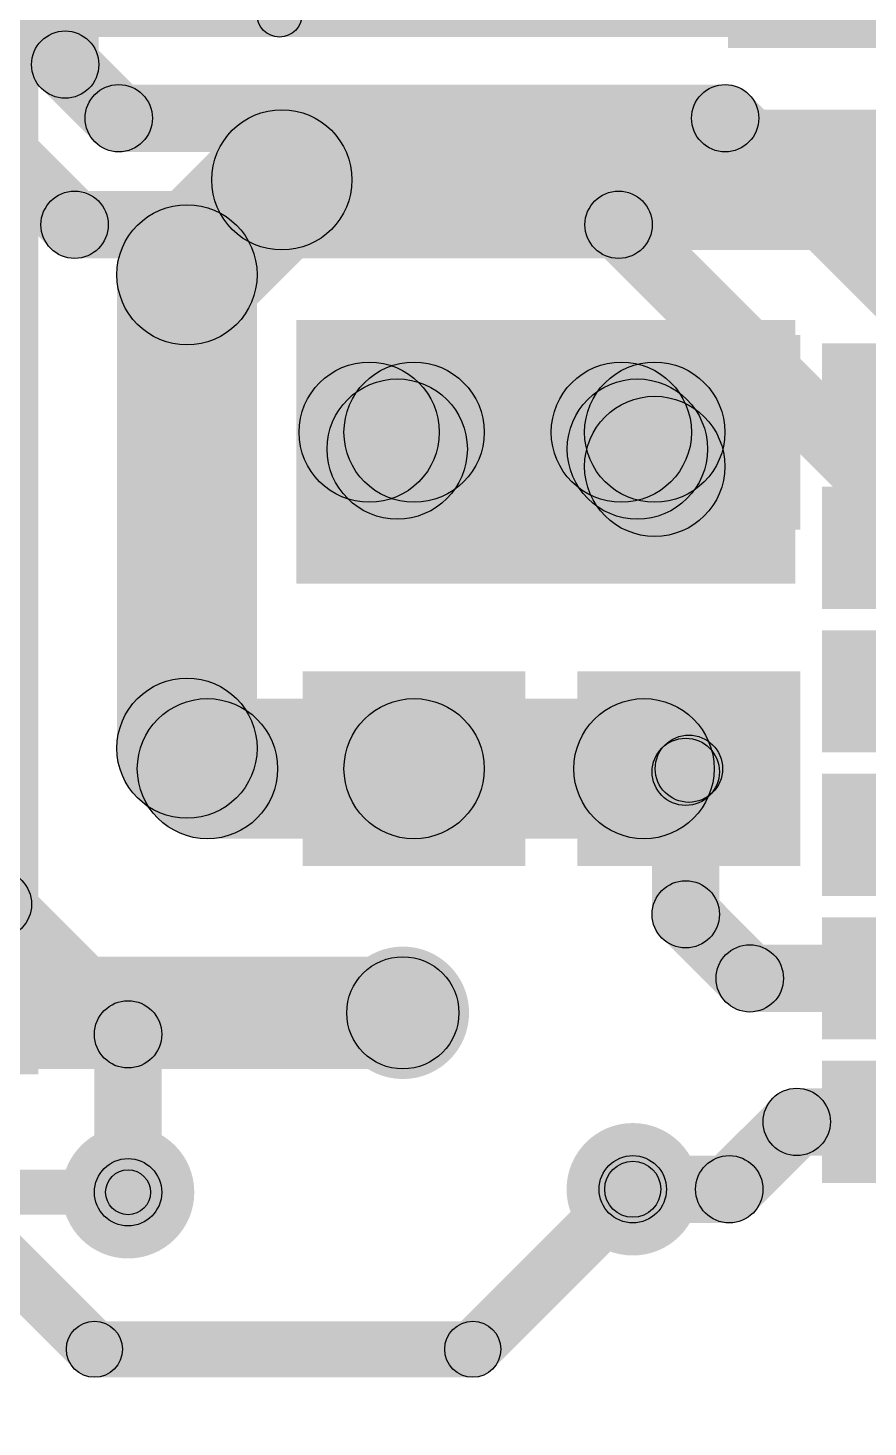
# Model space of a CAD drawing. Header units: millimetres. Extents: x -1.37 to 1.18, y -0.07 to 2.63.
# Drawn here: x -0.2558 to -0.1061, y 1.1611 to 1.4106 of the extents above; entities that cross this region are included whole.
import ezdxf

# ---------------------------------------------------------------- set-up
doc = ezdxf.new("R2010")
doc.units = ezdxf.units.MM
doc.header["$MEASUREMENT"] = 0
for name, color, linetype in [('BottomLayer', 5, 'Continuous'), ('BottomPaste', 16, 'Continuous'), ('BottomSolder', 6, 'Continuous'), ('TopLayer', 1, 'Continuous'), ('ViaHoleLayer', 16, 'Continuous')]:
    doc.layers.add(name, color=color, linetype=linetype)

# ---------------------------------------------------------------- blocks, each defined once
blk = doc.blocks.new('C__0603_B_71')
at = {"layer": 'BottomLayer'}
for points in [[(-0.045, -0.0175), (-0.045, 0.0175), (-0.015, 0.0175), (-0.015, -0.0175)], [(0.015, -0.0175), (0.015, 0.0175), (0.045, 0.0175), (0.045, -0.0175)]]:
    blk.add_hatch(color=5, dxfattribs=at).paths.add_polyline_path(points)
at = {"layer": 'BottomPaste'}
for points in [[(-0.045, -0.0175), (-0.045, 0.0175), (-0.015, 0.0175), (-0.015, -0.0175)], [(0.015, -0.0175), (0.015, 0.0175), (0.045, 0.0175), (0.045, -0.0175)]]:
    blk.add_hatch(color=16, dxfattribs=at).paths.add_polyline_path(points)
at = {"layer": 'BottomSolder'}
for points in [[(-0.04736, -0.01986), (-0.04736, 0.01986), (-0.01264, 0.01986), (-0.01264, -0.01986)], [(0.01264, -0.01986), (0.01264, 0.01986), (0.04736, 0.01986), (0.04736, -0.01986)]]:
    blk.add_hatch(color=6, dxfattribs=at).paths.add_polyline_path(points)
blk = doc.blocks.new('QFN_24_B_77')
at = {"layer": 'BottomLayer'}
for points in [[(-0.07087, 0.07874), (-0.07087, 0.11024), (-0.05709, 0.11024), (-0.05709, 0.07874)], [(-0.04528, 0.07874), (-0.04528, 0.11024), (-0.0315, 0.11024), (-0.0315, 0.07874)], [(-0.01969, 0.07874), (-0.01969, 0.11024), (-0.00591, 0.11024), (-0.00591, 0.07874)], [(0.00591, 0.07874), (0.00591, 0.11024), (0.01969, 0.11024), (0.01969, 0.07874)], [(0.0315, 0.07874), (0.0315, 0.11024), (0.04528, 0.11024), (0.04528, 0.07874)], [(0.05709, 0.07874), (0.05709, 0.11024), (0.07087, 0.11024), (0.07087, 0.07874)], [(-0.11024, 0.07087), (-0.07874, 0.07087), (-0.07874, 0.05709), (-0.11024, 0.05709)], [(0.07874, 0.07087), (0.11024, 0.07087), (0.11024, 0.05709), (0.07874, 0.05709)], [(-0.06693, 0.06693), (0.06693, 0.06693), (0.06693, -0.06693), (-0.06693, -0.06693)], [(-0.11024, 0.04528), (-0.07874, 0.04528), (-0.07874, 0.0315), (-0.11024, 0.0315)], [(0.07874, 0.04528), (0.11024, 0.04528), (0.11024, 0.0315), (0.07874, 0.0315)], [(-0.11024, 0.01969), (-0.07874, 0.01969), (-0.07874, 0.00591), (-0.11024, 0.00591)], [(0.07874, 0.01969), (0.11024, 0.01969), (0.11024, 0.00591), (0.07874, 0.00591)], [(-0.11024, -0.00591), (-0.07874, -0.00591), (-0.07874, -0.01969), (-0.11024, -0.01969)], [(0.07874, -0.00591), (0.11024, -0.00591), (0.11024, -0.01969), (0.07874, -0.01969)], [(-0.11024, -0.0315), (-0.07874, -0.0315), (-0.07874, -0.04528), (-0.11024, -0.04528)], [(0.07874, -0.0315), (0.11024, -0.0315), (0.11024, -0.04528), (0.07874, -0.04528)], [(-0.11024, -0.05709), (-0.07874, -0.05709), (-0.07874, -0.07087), (-0.11024, -0.07087)], [(0.07874, -0.05709), (0.11024, -0.05709), (0.11024, -0.07087), (0.07874, -0.07087)], [(-0.05709, -0.07874), (-0.05709, -0.11024), (-0.07087, -0.11024), (-0.07087, -0.07874)], [(-0.0315, -0.07874), (-0.0315, -0.11024), (-0.04528, -0.11024), (-0.04528, -0.07874)], [(-0.00591, -0.07874), (-0.00591, -0.11024), (-0.01969, -0.11024), (-0.01969, -0.07874)], [(0.01969, -0.07874), (0.01969, -0.11024), (0.00591, -0.11024), (0.00591, -0.07874)], [(0.04528, -0.07874), (0.04528, -0.11024), (0.0315, -0.11024), (0.0315, -0.07874)], [(0.07087, -0.07874), (0.07087, -0.11024), (0.05709, -0.11024), (0.05709, -0.07874)]]:
    blk.add_hatch(color=5, dxfattribs=at).paths.add_polyline_path(points)
at = {"layer": 'BottomPaste'}
for points in [[(-0.07087, 0.07874), (-0.07087, 0.11024), (-0.05709, 0.11024), (-0.05709, 0.07874)], [(-0.04528, 0.07874), (-0.04528, 0.11024), (-0.0315, 0.11024), (-0.0315, 0.07874)], [(-0.01969, 0.07874), (-0.01969, 0.11024), (-0.00591, 0.11024), (-0.00591, 0.07874)], [(0.00591, 0.07874), (0.00591, 0.11024), (0.01969, 0.11024), (0.01969, 0.07874)], [(0.0315, 0.07874), (0.0315, 0.11024), (0.04528, 0.11024), (0.04528, 0.07874)], [(0.05709, 0.07874), (0.05709, 0.11024), (0.07087, 0.11024), (0.07087, 0.07874)], [(-0.11024, 0.07087), (-0.07874, 0.07087), (-0.07874, 0.05709), (-0.11024, 0.05709)], [(0.07874, 0.07087), (0.11024, 0.07087), (0.11024, 0.05709), (0.07874, 0.05709)], [(-0.06693, 0.06693), (0.06693, 0.06693), (0.06693, -0.06693), (-0.06693, -0.06693)], [(-0.11024, 0.04528), (-0.07874, 0.04528), (-0.07874, 0.0315), (-0.11024, 0.0315)], [(0.07874, 0.04528), (0.11024, 0.04528), (0.11024, 0.0315), (0.07874, 0.0315)], [(-0.11024, 0.01969), (-0.07874, 0.01969), (-0.07874, 0.00591), (-0.11024, 0.00591)], [(0.07874, 0.01969), (0.11024, 0.01969), (0.11024, 0.00591), (0.07874, 0.00591)], [(-0.11024, -0.00591), (-0.07874, -0.00591), (-0.07874, -0.01969), (-0.11024, -0.01969)], [(0.07874, -0.00591), (0.11024, -0.00591), (0.11024, -0.01969), (0.07874, -0.01969)], [(-0.11024, -0.0315), (-0.07874, -0.0315), (-0.07874, -0.04528), (-0.11024, -0.04528)], [(0.07874, -0.0315), (0.11024, -0.0315), (0.11024, -0.04528), (0.07874, -0.04528)], [(-0.11024, -0.05709), (-0.07874, -0.05709), (-0.07874, -0.07087), (-0.11024, -0.07087)], [(0.07874, -0.05709), (0.11024, -0.05709), (0.11024, -0.07087), (0.07874, -0.07087)], [(-0.05709, -0.07874), (-0.05709, -0.11024), (-0.07087, -0.11024), (-0.07087, -0.07874)], [(-0.0315, -0.07874), (-0.0315, -0.11024), (-0.04528, -0.11024), (-0.04528, -0.07874)], [(-0.00591, -0.07874), (-0.00591, -0.11024), (-0.01969, -0.11024), (-0.01969, -0.07874)], [(0.01969, -0.07874), (0.01969, -0.11024), (0.00591, -0.11024), (0.00591, -0.07874)], [(0.04528, -0.07874), (0.04528, -0.11024), (0.0315, -0.11024), (0.0315, -0.07874)], [(0.07087, -0.07874), (0.07087, -0.11024), (0.05709, -0.11024), (0.05709, -0.07874)]]:
    blk.add_hatch(color=16, dxfattribs=at).paths.add_polyline_path(points)
at = {"layer": 'BottomSolder'}
for points in [[(-0.07487, 0.07474), (-0.07487, 0.11424), (-0.05309, 0.11424), (-0.05309, 0.07474)], [(-0.04928, 0.07474), (-0.04928, 0.11424), (-0.0275, 0.11424), (-0.0275, 0.07474)], [(-0.02369, 0.07474), (-0.02369, 0.11424), (-0.00191, 0.11424), (-0.00191, 0.07474)], [(0.00191, 0.07474), (0.00191, 0.11424), (0.02369, 0.11424), (0.02369, 0.07474)], [(0.0275, 0.07474), (0.0275, 0.11424), (0.04928, 0.11424), (0.04928, 0.07474)], [(0.05309, 0.07474), (0.05309, 0.11424), (0.07487, 0.11424), (0.07487, 0.07474)], [(-0.11424, 0.07487), (-0.07474, 0.07487), (-0.07474, 0.05309), (-0.11424, 0.05309)], [(0.07474, 0.07487), (0.11424, 0.07487), (0.11424, 0.05309), (0.07474, 0.05309)], [(-0.07093, 0.07093), (0.07093, 0.07093), (0.07093, -0.07093), (-0.07093, -0.07093)], [(-0.11424, 0.04928), (-0.07474, 0.04928), (-0.07474, 0.0275), (-0.11424, 0.0275)], [(0.07474, 0.04928), (0.11424, 0.04928), (0.11424, 0.0275), (0.07474, 0.0275)], [(-0.11424, 0.02369), (-0.07474, 0.02369), (-0.07474, 0.00191), (-0.11424, 0.00191)], [(0.07474, 0.02369), (0.11424, 0.02369), (0.11424, 0.00191), (0.07474, 0.00191)], [(-0.11424, -0.00191), (-0.07474, -0.00191), (-0.07474, -0.02369), (-0.11424, -0.02369)], [(0.07474, -0.00191), (0.11424, -0.00191), (0.11424, -0.02369), (0.07474, -0.02369)], [(-0.11424, -0.0275), (-0.07474, -0.0275), (-0.07474, -0.04928), (-0.11424, -0.04928)], [(0.07474, -0.0275), (0.11424, -0.0275), (0.11424, -0.04928), (0.07474, -0.04928)], [(-0.11424, -0.05309), (-0.07474, -0.05309), (-0.07474, -0.07487), (-0.11424, -0.07487)], [(0.07474, -0.05309), (0.11424, -0.05309), (0.11424, -0.07487), (0.07474, -0.07487)], [(-0.05309, -0.07474), (-0.05309, -0.11424), (-0.07487, -0.11424), (-0.07487, -0.07474)], [(-0.0275, -0.07474), (-0.0275, -0.11424), (-0.04928, -0.11424), (-0.04928, -0.07474)], [(-0.00191, -0.07474), (-0.00191, -0.11424), (-0.02369, -0.11424), (-0.02369, -0.07474)], [(0.02369, -0.07474), (0.02369, -0.11424), (0.00191, -0.11424), (0.00191, -0.07474)], [(0.04928, -0.07474), (0.04928, -0.11424), (0.0275, -0.11424), (0.0275, -0.07474)], [(0.07487, -0.07474), (0.07487, -0.11424), (0.05309, -0.11424), (0.05309, -0.07474)]]:
    blk.add_hatch(color=6, dxfattribs=at).paths.add_polyline_path(points)
blk = doc.blocks.new('C__0603_B_94')
at = {"layer": 'BottomLayer'}
for points in [[(-0.045, -0.0175), (-0.045, 0.0175), (-0.015, 0.0175), (-0.015, -0.0175)], [(0.015, -0.0175), (0.015, 0.0175), (0.045, 0.0175), (0.045, -0.0175)]]:
    blk.add_hatch(color=5, dxfattribs=at).paths.add_polyline_path(points)
at = {"layer": 'BottomPaste'}
for points in [[(-0.045, -0.0175), (-0.045, 0.0175), (-0.015, 0.0175), (-0.015, -0.0175)], [(0.015, -0.0175), (0.015, 0.0175), (0.045, 0.0175), (0.045, -0.0175)]]:
    blk.add_hatch(color=16, dxfattribs=at).paths.add_polyline_path(points)
at = {"layer": 'BottomSolder'}
for points in [[(-0.049, -0.0215), (-0.049, 0.0215), (-0.011, 0.0215), (-0.011, -0.0215)], [(0.011, -0.0215), (0.011, 0.0215), (0.049, 0.0215), (0.049, -0.0215)]]:
    blk.add_hatch(color=6, dxfattribs=at).paths.add_polyline_path(points)
blk = doc.blocks.new('C__0603_B_95')
at = {"layer": 'BottomLayer'}
for points in [[(-0.045, -0.0175), (-0.045, 0.0175), (-0.015, 0.0175), (-0.015, -0.0175)], [(0.015, -0.0175), (0.015, 0.0175), (0.045, 0.0175), (0.045, -0.0175)]]:
    blk.add_hatch(color=5, dxfattribs=at).paths.add_polyline_path(points)
at = {"layer": 'BottomPaste'}
for points in [[(-0.045, -0.0175), (-0.045, 0.0175), (-0.015, 0.0175), (-0.015, -0.0175)], [(0.015, -0.0175), (0.015, 0.0175), (0.045, 0.0175), (0.045, -0.0175)]]:
    blk.add_hatch(color=16, dxfattribs=at).paths.add_polyline_path(points)
at = {"layer": 'BottomSolder'}
for points in [[(-0.04736, -0.01986), (-0.04736, 0.01986), (-0.01264, 0.01986), (-0.01264, -0.01986)], [(0.01264, -0.01986), (0.01264, 0.01986), (0.04736, 0.01986), (0.04736, -0.01986)]]:
    blk.add_hatch(color=6, dxfattribs=at).paths.add_polyline_path(points)

msp = doc.modelspace()

# ---------------------------------------------------------------- hatches: boundary and pattern name
at = {"layer": 'BottomLayer'}
for points in [[(-0.23, 1.409), (-0.098, 1.409), (-0.098, 1.446), (-0.23, 1.446)], [(-0.287, 1.224), (-0.254, 1.224), (-0.254, 1.417), (-0.287, 1.417)], [(-0.268, 1.409), (-0.268, 1.417), (-0.211, 1.417), (-0.211, 1.409)], [(-0.21058, 1.37103), (-0.21058, 1.39603), (-0.071, 1.39603), (-0.071, 1.37103)], [(-0.21866, 1.35777), (-0.23634, 1.37544), (-0.21942, 1.39237), (-0.20174, 1.37469)], [(-0.215, 1.28218), (-0.24, 1.28218), (-0.24, 1.36661), (-0.215, 1.36661)], [(-0.208, 1.31153), (-0.119, 1.31153), (-0.119, 1.35853), (-0.208, 1.35853)], [(-0.195, 1.32603), (-0.195, 1.35103), (-0.187, 1.35103), (-0.187, 1.32603)], [(-0.187, 1.32603), (-0.187, 1.35103), (-0.15004, 1.35103), (-0.15004, 1.32603)], [(-0.19, 1.32303), (-0.19, 1.34803), (-0.14718, 1.34803), (-0.14718, 1.32303)], [(-0.15601, 1.32669), (-0.13834, 1.34437), (-0.13525, 1.34128), (-0.15293, 1.3236)], [(-0.13159, 1.33244), (-0.15659, 1.33244), (-0.15659, 1.33853), (-0.13159, 1.33853)], [(-0.23634, 1.27334), (-0.21866, 1.29102), (-0.21501, 1.28737), (-0.23269, 1.26969)], [(-0.22385, 1.26603), (-0.22385, 1.29103), (-0.187, 1.29103), (-0.187, 1.26603)], [(-0.187, 1.26603), (-0.187, 1.29103), (-0.146, 1.29103), (-0.146, 1.26603)], [(-0.13431, 1.27373), (-0.1428, 1.28221), (-0.14224, 1.28277), (-0.13376, 1.27429)], [(-0.13256, 1.25256), (-0.14456, 1.25256), (-0.14456, 1.27797), (-0.13256, 1.27797)], [(-0.1428, 1.24831), (-0.13431, 1.2568), (-0.1229, 1.24538), (-0.13138, 1.2369)], [(-0.26648, 1.225), (-0.26648, 1.245), (-0.189, 1.245), (-0.189, 1.225)], [(-0.12714, 1.23514), (-0.12714, 1.24714), (-0.09449, 1.24714), (-0.09449, 1.23514)], [(-0.11877, 1.20955), (-0.11877, 1.22155), (-0.09449, 1.22155), (-0.09449, 1.20955)], [(-0.12655, 1.19929), (-0.13504, 1.20777), (-0.12301, 1.21979), (-0.11453, 1.21131)], [(-0.148, 1.19753), (-0.148, 1.20953), (-0.1308, 1.20953), (-0.1308, 1.19753)], [(-0.282, 1.199), (-0.282, 1.207), (-0.238, 1.207), (-0.238, 1.199)]]:
    msp.add_hatch(color=5, dxfattribs=at).paths.add_polyline_path(points)
h = msp.add_hatch(color=5, dxfattribs=at)
edge = h.paths.add_edge_path()
edge.add_arc((-0.211, 1.413), 0.004, 0, 360)
h = msp.add_hatch(color=5, dxfattribs=at)
edge = h.paths.add_edge_path()
edge.add_arc((-0.21058, 1.38353), 0.0125, 0, 360)
h = msp.add_hatch(color=5, dxfattribs=at)
edge = h.paths.add_edge_path()
edge.add_arc((-0.21058, 1.38353), 0.0125, 0, 360)
h = msp.add_hatch(color=5, dxfattribs=at)
edge = h.paths.add_edge_path()
edge.add_arc((-0.2275, 1.36661), 0.0125, 0, 360)
h = msp.add_hatch(color=5, dxfattribs=at)
edge = h.paths.add_edge_path()
edge.add_arc((-0.2275, 1.36661), 0.0125, 0, 360)
h = msp.add_hatch(color=5, dxfattribs=at)
edge = h.paths.add_edge_path()
edge.add_arc((-0.195, 1.33853), 0.0125, 0, 360)
h = msp.add_hatch(color=5, dxfattribs=at)
edge = h.paths.add_edge_path()
edge.add_arc((-0.187, 1.33853), 0.0125, 0, 360)
h = msp.add_hatch(color=5, dxfattribs=at)
edge = h.paths.add_edge_path()
edge.add_arc((-0.187, 1.33853), 0.0125, 0, 360)
h = msp.add_hatch(color=5, dxfattribs=at)
edge = h.paths.add_edge_path()
edge.add_arc((-0.15004, 1.33853), 0.0125, 0, 360)
h = msp.add_hatch(color=5, dxfattribs=at)
edge = h.paths.add_edge_path()
edge.add_arc((-0.14409, 1.33853), 0.0125, 0, 360)
h = msp.add_hatch(color=5, dxfattribs=at)
edge = h.paths.add_edge_path()
edge.add_arc((-0.19, 1.33553), 0.0125, 0, 360)
h = msp.add_hatch(color=5, dxfattribs=at)
edge = h.paths.add_edge_path()
edge.add_arc((-0.19, 1.33553), 0.01181, 0, 360)
h = msp.add_hatch(color=5, dxfattribs=at)
edge = h.paths.add_edge_path()
edge.add_arc((-0.14718, 1.33553), 0.0125, 0, 360)
h = msp.add_hatch(color=5, dxfattribs=at)
edge = h.paths.add_edge_path()
edge.add_arc((-0.14718, 1.33553), 0.0125, 0, 360)
h = msp.add_hatch(color=5, dxfattribs=at)
edge = h.paths.add_edge_path()
edge.add_arc((-0.14409, 1.33244), 0.0125, 0, 360)
h = msp.add_hatch(color=5, dxfattribs=at)
edge = h.paths.add_edge_path()
edge.add_arc((-0.14409, 1.33244), 0.0125, 0, 360)
h = msp.add_hatch(color=5, dxfattribs=at)
edge = h.paths.add_edge_path()
edge.add_arc((-0.2275, 1.28218), 0.0125, 0, 360)
h = msp.add_hatch(color=5, dxfattribs=at)
edge = h.paths.add_edge_path()
edge.add_arc((-0.2275, 1.28218), 0.0125, 0, 360)
h = msp.add_hatch(color=5, dxfattribs=at)
edge = h.paths.add_edge_path()
edge.add_arc((-0.22385, 1.27853), 0.0125, 0, 360)
h = msp.add_hatch(color=5, dxfattribs=at)
edge = h.paths.add_edge_path()
edge.add_arc((-0.22385, 1.27853), 0.0125, 0, 360)
h = msp.add_hatch(color=5, dxfattribs=at)
edge = h.paths.add_edge_path()
edge.add_arc((-0.22385, 1.27853), 0.01181, 0, 360)
h = msp.add_hatch(color=5, dxfattribs=at)
edge = h.paths.add_edge_path()
edge.add_arc((-0.187, 1.27853), 0.0125, 0, 360)
h = msp.add_hatch(color=5, dxfattribs=at)
edge = h.paths.add_edge_path()
edge.add_arc((-0.187, 1.27853), 0.0125, 0, 360)
h = msp.add_hatch(color=5, dxfattribs=at)
edge = h.paths.add_edge_path()
edge.add_arc((-0.146, 1.27853), 0.0125, 0, 360)
h = msp.add_hatch(color=5, dxfattribs=at)
edge = h.paths.add_edge_path()
edge.add_arc((-0.13856, 1.27797), 0.006, 0, 360)
h = msp.add_hatch(color=5, dxfattribs=at)
edge = h.paths.add_edge_path()
edge.add_arc((-0.13856, 1.27797), 0.006, 0, 360)
h = msp.add_hatch(color=5, dxfattribs=at)
edge = h.paths.add_edge_path()
edge.add_arc((-0.138, 1.27853), 0.006, 0, 360)
h = msp.add_hatch(color=5, dxfattribs=at)
edge = h.paths.add_edge_path()
edge.add_arc((-0.13856, 1.25256), 0.006, 0, 360)
h = msp.add_hatch(color=5, dxfattribs=at)
edge = h.paths.add_edge_path()
edge.add_arc((-0.13856, 1.25256), 0.006, 0, 360)
h = msp.add_hatch(color=5, dxfattribs=at)
edge = h.paths.add_edge_path()
edge.add_arc((-0.189, 1.235), 0.01181, 0, 360)
h = msp.add_hatch(color=5, dxfattribs=at)
edge = h.paths.add_edge_path()
edge.add_arc((-0.189, 1.235), 0.01, 0, 360)
h = msp.add_hatch(color=5, dxfattribs=at)
edge = h.paths.add_edge_path()
edge.add_arc((-0.12714, 1.24114), 0.006, 0, 360)
h = msp.add_hatch(color=5, dxfattribs=at)
edge = h.paths.add_edge_path()
edge.add_arc((-0.12714, 1.24114), 0.006, 0, 360)
h = msp.add_hatch(color=5, dxfattribs=at)
edge = h.paths.add_edge_path()
edge.add_arc((-0.11877, 1.21555), 0.006, 0, 360)
h = msp.add_hatch(color=5, dxfattribs=at)
edge = h.paths.add_edge_path()
edge.add_arc((-0.11877, 1.21555), 0.006, 0, 360)
h = msp.add_hatch(color=5, dxfattribs=at)
edge = h.paths.add_edge_path()
edge.add_arc((-0.148, 1.20353), 0.01181, 0, 360)
h = msp.add_hatch(color=5, dxfattribs=at)
edge = h.paths.add_edge_path()
edge.add_arc((-0.238, 1.203), 0.01181, 0, 360)
h = msp.add_hatch(color=5, dxfattribs=at)
edge = h.paths.add_edge_path()
edge.add_arc((-0.148, 1.20353), 0.006, 0, 360)
h = msp.add_hatch(color=5, dxfattribs=at)
edge = h.paths.add_edge_path()
edge.add_arc((-0.1308, 1.20353), 0.006, 0, 360)
h = msp.add_hatch(color=5, dxfattribs=at)
edge = h.paths.add_edge_path()
edge.add_arc((-0.1308, 1.20353), 0.006, 0, 360)
h = msp.add_hatch(color=5, dxfattribs=at)
edge = h.paths.add_edge_path()
edge.add_arc((-0.238, 1.203), 0.004, 0, 360)
at = {"layer": 'TopLayer'}
for points in [[(-0.24322, 1.40409), (-0.25522, 1.40409), (-0.25522, 1.4435), (-0.24322, 1.4435)], [(-0.25346, 1.39985), (-0.24498, 1.40833), (-0.23542, 1.39877), (-0.2439, 1.39029)], [(-0.27246, 1.39198), (-0.26398, 1.40046), (-0.24329, 1.37977), (-0.25177, 1.37129)], [(-0.23966, 1.38853), (-0.23966, 1.40053), (-0.13153, 1.40053), (-0.13153, 1.38853)], [(-0.13577, 1.39029), (-0.12729, 1.39877), (0.08287, 1.18862), (0.07438, 1.18013)], [(-0.24753, 1.36953), (-0.24753, 1.38153), (-0.15053, 1.38153), (-0.15053, 1.36953)], [(-0.15477, 1.37129), (-0.14629, 1.37977), (0.06387, 1.16962), (0.05538, 1.16113)], [(-0.26544, 1.25012), (-0.25696, 1.25861), (-0.23376, 1.23541), (-0.24224, 1.22692)], [(-0.232, 1.203), (-0.244, 1.203), (-0.244, 1.23116), (-0.232, 1.23116)], [(-0.17299, 1.17146), (-0.18006, 1.17854), (-0.15154, 1.20706), (-0.14446, 1.19999)], [(-0.26775, 1.19168), (-0.26068, 1.19875), (-0.24046, 1.17854), (-0.24754, 1.17146)], [(-0.244, 1.17), (-0.244, 1.18), (-0.17653, 1.18), (-0.17653, 1.17)]]:
    msp.add_hatch(color=1, dxfattribs=at).paths.add_polyline_path(points)
h = msp.add_hatch(color=1, dxfattribs=at)
edge = h.paths.add_edge_path()
edge.add_arc((-0.24922, 1.40409), 0.006, 0, 360)
h = msp.add_hatch(color=1, dxfattribs=at)
edge = h.paths.add_edge_path()
edge.add_arc((-0.24922, 1.40409), 0.006, 0, 360)
h = msp.add_hatch(color=1, dxfattribs=at)
edge = h.paths.add_edge_path()
edge.add_arc((-0.23966, 1.39453), 0.006, 0, 360)
h = msp.add_hatch(color=1, dxfattribs=at)
edge = h.paths.add_edge_path()
edge.add_arc((-0.23966, 1.39453), 0.006, 0, 360)
h = msp.add_hatch(color=1, dxfattribs=at)
edge = h.paths.add_edge_path()
edge.add_arc((-0.13153, 1.39453), 0.006, 0, 360)
h = msp.add_hatch(color=1, dxfattribs=at)
edge = h.paths.add_edge_path()
edge.add_arc((-0.13153, 1.39453), 0.006, 0, 360)
h = msp.add_hatch(color=1, dxfattribs=at)
edge = h.paths.add_edge_path()
edge.add_arc((-0.24753, 1.37553), 0.006, 0, 360)
h = msp.add_hatch(color=1, dxfattribs=at)
edge = h.paths.add_edge_path()
edge.add_arc((-0.24753, 1.37553), 0.006, 0, 360)
h = msp.add_hatch(color=1, dxfattribs=at)
edge = h.paths.add_edge_path()
edge.add_arc((-0.15053, 1.37553), 0.006, 0, 360)
h = msp.add_hatch(color=1, dxfattribs=at)
edge = h.paths.add_edge_path()
edge.add_arc((-0.15053, 1.37553), 0.006, 0, 360)
h = msp.add_hatch(color=1, dxfattribs=at)
edge = h.paths.add_edge_path()
edge.add_arc((-0.19, 1.33553), 0.01181, 0, 360)
h = msp.add_hatch(color=1, dxfattribs=at)
edge = h.paths.add_edge_path()
edge.add_arc((-0.22385, 1.27853), 0.01181, 0, 360)
h = msp.add_hatch(color=1, dxfattribs=at)
edge = h.paths.add_edge_path()
edge.add_arc((-0.2612, 1.25436), 0.006, 0, 360)
h = msp.add_hatch(color=1, dxfattribs=at)
edge = h.paths.add_edge_path()
edge.add_arc((-0.2612, 1.25436), 0.006, 0, 360)
h = msp.add_hatch(color=1, dxfattribs=at)
edge = h.paths.add_edge_path()
edge.add_arc((-0.189, 1.235), 0.01181, 0, 360)
h = msp.add_hatch(color=1, dxfattribs=at)
edge = h.paths.add_edge_path()
edge.add_arc((-0.238, 1.23116), 0.006, 0, 360)
h = msp.add_hatch(color=1, dxfattribs=at)
edge = h.paths.add_edge_path()
edge.add_arc((-0.238, 1.23116), 0.006, 0, 360)
h = msp.add_hatch(color=1, dxfattribs=at)
edge = h.paths.add_edge_path()
edge.add_arc((-0.148, 1.20353), 0.01181, 0, 360)
h = msp.add_hatch(color=1, dxfattribs=at)
edge = h.paths.add_edge_path()
edge.add_arc((-0.238, 1.203), 0.01181, 0, 360)
h = msp.add_hatch(color=1, dxfattribs=at)
edge = h.paths.add_edge_path()
edge.add_arc((-0.238, 1.203), 0.006, 0, 360)
h = msp.add_hatch(color=1, dxfattribs=at)
edge = h.paths.add_edge_path()
edge.add_arc((-0.148, 1.20353), 0.005, 0, 360)
h = msp.add_hatch(color=1, dxfattribs=at)
edge = h.paths.add_edge_path()
edge.add_arc((-0.148, 1.20353), 0.005, 0, 360)
h = msp.add_hatch(color=1, dxfattribs=at)
edge = h.paths.add_edge_path()
edge.add_arc((-0.148, 1.20353), 0.005, 0, 360)
h = msp.add_hatch(color=1, dxfattribs=at)
edge = h.paths.add_edge_path()
edge.add_arc((-0.244, 1.175), 0.005, 0, 360)
h = msp.add_hatch(color=1, dxfattribs=at)
edge = h.paths.add_edge_path()
edge.add_arc((-0.244, 1.175), 0.005, 0, 360)
h = msp.add_hatch(color=1, dxfattribs=at)
edge = h.paths.add_edge_path()
edge.add_arc((-0.17653, 1.175), 0.005, 0, 360)
h = msp.add_hatch(color=1, dxfattribs=at)
edge = h.paths.add_edge_path()
edge.add_arc((-0.17653, 1.175), 0.005, 0, 360)
at = {"layer": 'ViaHoleLayer'}
h = msp.add_hatch(color=16, dxfattribs=at)
edge = h.paths.add_edge_path()
edge.add_arc((-0.19, 1.33553), 0.00591, 0, 360)
h = msp.add_hatch(color=16, dxfattribs=at)
edge = h.paths.add_edge_path()
edge.add_arc((-0.22385, 1.27853), 0.00591, 0, 360)
h = msp.add_hatch(color=16, dxfattribs=at)
edge = h.paths.add_edge_path()
edge.add_arc((-0.189, 1.235), 0.00591, 0, 360)
h = msp.add_hatch(color=16, dxfattribs=at)
edge = h.paths.add_edge_path()
edge.add_arc((-0.238, 1.203), 0.00591, 0, 360)
h = msp.add_hatch(color=16, dxfattribs=at)
edge = h.paths.add_edge_path()
edge.add_arc((-0.148, 1.20353), 0.00591, 0, 360)

# ---------------------------------------------------------------- linework, layer by layer
at = {"layer": 'BottomLayer'}
for centre, radius in [((-0.211, 1.413), 0.004), ((-0.21058, 1.38353), 0.0125), ((-0.21058, 1.38353), 0.0125), ((-0.2275, 1.36661), 0.0125), ((-0.2275, 1.36661), 0.0125), ((-0.195, 1.33853), 0.0125), ((-0.187, 1.33853), 0.0125), ((-0.187, 1.33853), 0.0125), ((-0.15004, 1.33853), 0.0125), ((-0.14409, 1.33853), 0.0125), ((-0.19, 1.33553), 0.0125), ((-0.14718, 1.33553), 0.0125), ((-0.14718, 1.33553), 0.0125), ((-0.14409, 1.33244), 0.0125), ((-0.14409, 1.33244), 0.0125), ((-0.2275, 1.28218), 0.0125), ((-0.2275, 1.28218), 0.0125), ((-0.22385, 1.27853), 0.0125), ((-0.22385, 1.27853), 0.0125), ((-0.187, 1.27853), 0.0125), ((-0.187, 1.27853), 0.0125), ((-0.146, 1.27853), 0.0125), ((-0.13856, 1.27797), 0.006), ((-0.13856, 1.27797), 0.006), ((-0.138, 1.27853), 0.006), ((-0.13856, 1.25256), 0.006), ((-0.13856, 1.25256), 0.006), ((-0.189, 1.235), 0.01), ((-0.12714, 1.24114), 0.006), ((-0.12714, 1.24114), 0.006), ((-0.11877, 1.21555), 0.006), ((-0.11877, 1.21555), 0.006), ((-0.148, 1.20353), 0.006), ((-0.1308, 1.20353), 0.006), ((-0.1308, 1.20353), 0.006), ((-0.238, 1.203), 0.004)]:
    msp.add_circle(centre, radius, dxfattribs=at)
at = {"layer": 'TopLayer'}
for centre, radius in [((-0.24922, 1.40409), 0.006), ((-0.24922, 1.40409), 0.006), ((-0.23966, 1.39453), 0.006), ((-0.23966, 1.39453), 0.006), ((-0.13153, 1.39453), 0.006), ((-0.13153, 1.39453), 0.006), ((-0.24753, 1.37553), 0.006), ((-0.24753, 1.37553), 0.006), ((-0.15053, 1.37553), 0.006), ((-0.15053, 1.37553), 0.006), ((-0.2612, 1.25436), 0.006), ((-0.2612, 1.25436), 0.006), ((-0.238, 1.23116), 0.006), ((-0.238, 1.23116), 0.006), ((-0.238, 1.203), 0.006), ((-0.148, 1.20353), 0.005), ((-0.148, 1.20353), 0.005), ((-0.148, 1.20353), 0.005), ((-0.244, 1.175), 0.005), ((-0.244, 1.175), 0.005), ((-0.17653, 1.175), 0.005), ((-0.17653, 1.175), 0.005)]:
    msp.add_circle(centre, radius, dxfattribs=at)

# ---------------------------------------------------------------- block references
for name, p, rotation in [('C__0603_B_94', (-0.082, 1.42853), 180), ('QFN_24_B_77', (0, 1.27953), 180), ('C__0603_B_71', (-0.187, 1.30853), 90), ('C__0603_B_95', (-0.138, 1.30853), 90)]:
    msp.add_blockref(name, p, dxfattribs=dict(rotation=rotation))

doc.saveas('drawing.dxf')
